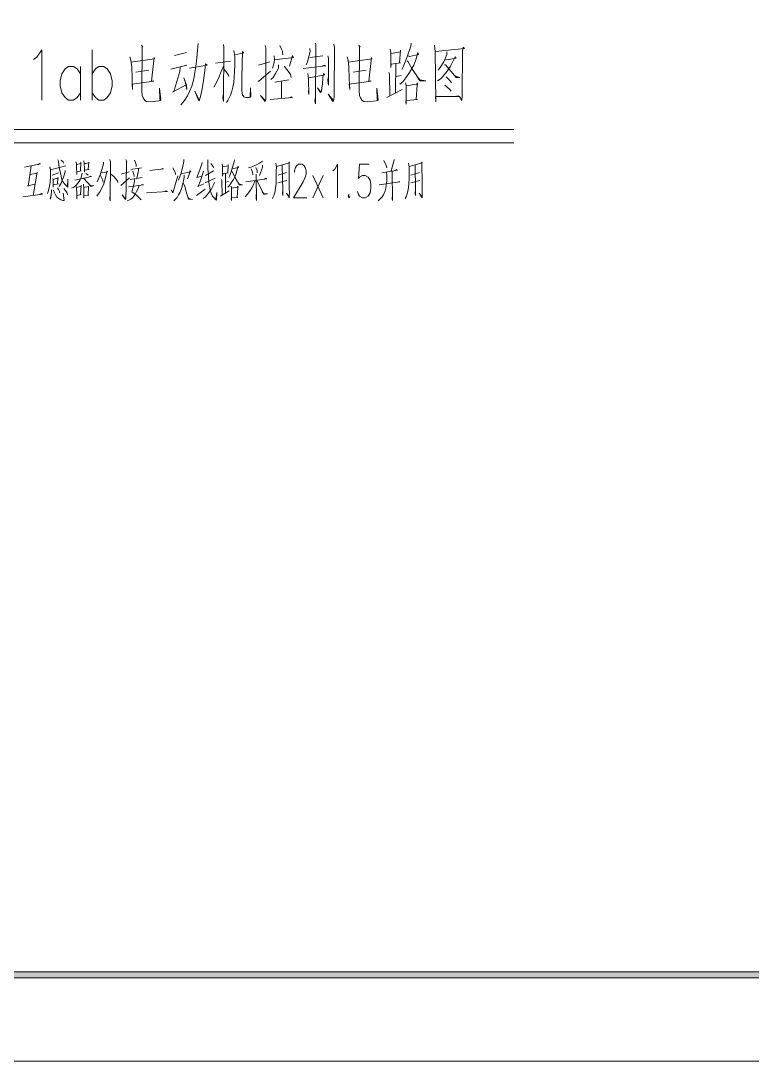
# Model space of a CAD drawing. Header units: millimetres. Extents: x 0 to 586, y 0 to 414.
# Drawn here: x 418.4 to 502, y 0 to 118.9 of the extents above; entities that cross this region are included whole.
import ezdxf

# ---------------------------------------------------------------- set-up
doc = ezdxf.new("R2010")
doc.units = ezdxf.units.MM

msp = doc.modelspace()

# ---------------------------------------------------------------- hatches: boundary and pattern name
h = msp.add_hatch(color=0)
h.dxf.hatch_style = 2
h.paths.add_polyline_path([(24.302861, 9.514417), (24.994306, 10.205861), (575.429944, 10.205861), (576.117861, 9.514417)])

# ---------------------------------------------------------------- linework, layer by layer
at = {"color": 0, "lineweight": 0}
for points in [[(0, 0), (585.632278, 0), (585.632278, 414.0835), (0, 414.0835)], [(24.302861, 9.514417), (24.994306, 10.205861), (575.429944, 10.205861), (576.117861, 9.514417)]]:
    msp.add_lwpolyline(points, close=True, dxfattribs=at)
for points in [[(419.854944, 114.465806), (420.235944, 114.737444), (420.810972, 115.555889), (420.810972, 109.82325)], [(426.543611, 109.82325), (426.543611, 115.555889)], [(432.209222, 116.095639), (432.367972, 115.873389), (432.286833, 115.929833), (432.286833, 114.589278), (432.248028, 111.961083), (432.248028, 110.899222), (432.286833, 110.338306), (432.406778, 110.059611), (432.562, 109.780917), (432.756028, 109.668028), (433.186417, 109.615111), (434.167139, 109.724472), (434.322361, 109.780917), (434.399972, 109.837361), (434.24475, 111.177917), (434.283556, 109.893806)], [(436.710667, 109.276444), (437.10225, 109.780917), (437.4515, 110.285389), (437.687861, 110.786333), (437.963028, 111.403694), (438.195861, 112.239778), (438.312278, 112.9665), (438.393417, 113.636778), (438.509833, 114.642194), (438.587444, 115.53825), (438.665056, 116.264972)], [(441.561361, 116.152083), (441.600167, 115.816944), (441.561361, 109.668028), (441.48375, 110.059611), (441.561361, 110.564083)], [(442.736111, 115.481806), (442.852528, 114.811528), (442.852528, 113.806111), (442.813722, 113.079389), (442.774917, 112.409111), (442.736111, 111.848194), (442.654972, 111.290806), (442.538556, 110.842778), (442.383333, 110.39475), (442.224583, 110.059611), (442.069361, 109.780917), (441.914139, 109.558667)], [(442.852528, 114.980861), (443.907333, 115.203111), (443.752111, 115.368917), (443.6745, 112.352667), (443.6745, 111.682389), (443.6745, 110.955667), (443.713306, 110.620528), (443.752111, 110.39475), (443.829722, 110.285389), (443.907333, 110.1725), (444.143694, 110.116056), (444.535278, 110.116056), (444.6905, 110.1725), (444.651694, 111.234361), (444.612889, 110.1725), (444.496472, 110.116056)], [(446.334444, 116.042722), (446.412056, 115.7605), (446.412056, 110.003167), (446.37325, 109.724472), (446.334444, 109.668028), (445.787639, 110.338306), (446.334444, 109.780917)], [(448.017194, 116.042722), (448.211222, 115.651139), (448.331167, 115.425361), (448.331167, 115.259556), (448.369972, 114.980861)], [(451.460306, 115.707583), (451.499111, 115.368917), (451.185139, 114.197694), (451.029917, 113.862556)], [(452.084722, 116.321417), (452.123528, 116.042722), (452.084722, 109.389333), (452.007111, 109.780917), (452.084722, 110.1725)], [(454.197861, 116.208528), (454.275472, 115.873389), (454.236667, 110.507639), (454.236667, 110.1725), (454.197861, 109.893806), (454.159056, 109.780917), (454.081444, 109.668028), (453.534639, 110.507639), (454.159056, 109.780917)], [(457.055361, 116.095639), (457.210583, 115.873389), (457.132972, 115.929833), (457.132972, 114.589278), (457.094167, 111.961083), (457.094167, 110.899222), (457.132972, 110.338306), (457.249389, 110.059611), (457.408139, 109.780917), (457.602167, 109.668028), (458.032556, 109.615111), (459.00975, 109.724472), (459.1685, 109.780917), (459.246111, 109.837361), (459.090889, 111.177917), (459.129694, 109.893806)], [(460.614889, 115.651139), (460.6925, 115.259556), (460.6925, 114.755083), (460.6925, 113.971917), (460.6925, 113.527417), (460.731306, 113.919), (461.789639, 114.084806), (461.712028, 114.084806), (461.789639, 115.53825), (461.789639, 115.425361), (461.789639, 115.316), (460.731306, 115.146667)], [(463.042, 116.321417), (463.003194, 115.986278), (462.611611, 114.867972), (462.37525, 114.254139), (462.061278, 113.527417), (461.944861, 113.301639)], [(465.701944, 116.095639), (465.779556, 115.368917), (465.857167, 109.615111), (465.818361, 110.228944), (468.59825, 110.228944), (468.400694, 110.285389), (468.009111, 110.228944)], [(465.818361, 115.368917), (469.10625, 115.707583), (468.989833, 115.873389), (468.908694, 115.368917), (468.869889, 110.338306), (468.831083, 109.780917), (468.559444, 110.228944)], [(467.109528, 115.316), (467.109528, 115.033778), (466.75675, 114.197694), (466.326361, 113.527417), (466.132333, 113.245194)], [(430.87925, 114.755083), (430.995667, 114.3635), (431.076806, 113.580333), (431.115611, 112.352667), (431.115611, 112.239778), (431.154417, 111.012111), (431.115611, 111.625944), (433.616806, 111.961083), (433.345167, 111.961083), (433.659139, 114.698639), (433.697944, 114.532833), (430.995667, 114.14125)], [(435.966306, 114.924417), (437.335083, 115.259556)], [(440.661778, 114.028361), (442.383333, 114.254139)], [(445.590083, 113.806111), (446.88125, 114.197694)], [(447.350444, 114.867972), (447.38925, 114.419944), (447.350444, 114.14125), (447.272833, 113.806111), (447.156417, 113.470972)], [(447.38925, 114.419944), (449.583528, 114.698639), (449.463583, 114.924417), (449.110806, 113.693222)], [(451.460306, 114.698639), (452.9455, 114.867972)], [(453.495833, 114.867972), (453.573444, 114.589278), (453.573444, 111.513056), (453.495833, 112.073972), (453.534639, 112.409111)], [(455.725389, 114.755083), (455.841806, 114.3635), (455.919417, 113.580333), (455.958222, 112.352667), (455.958222, 112.239778), (455.997028, 111.012111), (455.958222, 111.625944), (458.462944, 111.961083), (458.187778, 111.961083), (458.50175, 114.698639), (458.540556, 114.532833), (455.841806, 114.14125)], [(462.728028, 114.867972), (462.844444, 114.811528), (463.863972, 115.033778), (463.782833, 115.259556), (463.55, 114.419944), (463.313639, 113.806111), (463.119611, 113.414528), (462.844444, 112.9665), (462.414056, 112.352667), (462.061278, 111.904639), (461.750833, 111.625944)], [(462.572806, 114.307056), (462.689222, 114.197694), (463.158417, 113.358083), (463.588806, 112.687806), (463.941583, 112.130417), (464.058, 112.017528), (464.685944, 112.017528), (464.019194, 112.130417), (463.705222, 112.518472)], [(466.9155, 114.476389), (467.070722, 114.419944), (468.167861, 114.589278), (468.047917, 114.755083), (467.539917, 113.693222), (467.148333, 113.135833), (466.795556, 112.687806), (466.446306, 112.296222), (466.054722, 112.017528)], [(425.206583, 112.828917), (424.825583, 113.372194), (424.441056, 113.647361), (423.869556, 113.647361), (423.485028, 113.372194), (423.104028, 112.828917), (422.913528, 112.006944), (422.913528, 111.463667), (423.104028, 110.641694), (423.485028, 110.098417), (423.869556, 109.82325), (424.441056, 109.82325), (424.825583, 110.098417), (425.206583, 110.641694)], [(425.206583, 113.647361), (425.206583, 109.82325)], [(426.543611, 112.828917), (426.924611, 113.372194), (427.309139, 113.647361), (427.880639, 113.647361), (428.265167, 113.372194), (428.646167, 112.828917), (428.836667, 112.006944), (428.836667, 111.463667), (428.646167, 110.641694), (428.265167, 110.098417), (427.880639, 109.82325), (427.309139, 109.82325), (426.924611, 110.098417), (426.543611, 110.641694)], [(431.546, 113.022944), (433.031194, 113.245194)], [(435.535917, 113.358083), (437.373889, 113.806111)], [(436.629528, 113.527417), (436.590722, 113.079389), (435.888694, 110.786333), (435.729944, 110.729889), (437.296278, 111.5695), (437.021111, 112.352667), (437.335083, 111.513056), (437.373889, 111.012111), (437.218667, 111.738833)], [(437.687861, 113.470972), (439.723389, 113.806111), (439.525833, 113.971917), (439.448222, 113.192278), (439.293, 112.073972), (439.13425, 111.121472), (438.979028, 110.39475), (438.823806, 109.837361), (438.742667, 109.724472), (438.312278, 110.842778), (438.781472, 109.837361)], [(441.561361, 113.693222), (441.325, 113.079389), (441.053361, 112.409111), (440.817, 111.904639), (440.622972, 111.5695), (440.464222, 111.290806)], [(441.561361, 113.414528), (442.108167, 112.74425), (442.185778, 112.518472)], [(445.512472, 111.961083), (445.628889, 111.961083), (446.958861, 113.135833)], [(447.861972, 113.862556), (447.861972, 113.470972), (447.509194, 112.853611), (447.234028, 112.409111), (447.001194, 112.183333)], [(448.525194, 113.636778), (448.564, 113.636778), (449.072, 112.9665), (449.23075, 112.74425), (449.308361, 112.409111)], [(450.677139, 113.414528), (453.259472, 113.749667), (453.220667, 113.749667), (453.065444, 113.806111), (452.867889, 113.693222)], [(456.388611, 113.022944), (457.877333, 113.245194)], [(460.459667, 112.9665), (460.537278, 112.74425), (460.576083, 110.338306)], [(461.281639, 113.971917), (461.242833, 110.676972)], [(466.837889, 113.862556), (466.954306, 113.862556), (468.167861, 112.409111), (468.59825, 112.409111), (468.167861, 112.518472), (467.970306, 112.631361)], [(447.431583, 111.848194), (449.033194, 112.130417)], [(448.211222, 111.904639), (448.211222, 110.003167)], [(451.223944, 112.853611), (451.305083, 112.239778), (451.305083, 112.130417), (451.343889, 110.451194), (451.305083, 110.786333), (451.343889, 111.065028)], [(451.343889, 112.352667), (453.143056, 112.687806), (453.023111, 112.853611), (452.9455, 112.409111), (452.906694, 111.682389), (452.829083, 111.177917), (452.790278, 110.842778), (452.673861, 110.676972), (452.321083, 111.234361), (452.712667, 110.729889)], [(461.281639, 112.518472), (461.86725, 112.631361)], [(462.37525, 111.79175), (462.452861, 111.513056), (462.452861, 109.332889), (462.414056, 109.615111), (462.452861, 109.780917), (463.744028, 109.893806), (463.588806, 109.893806), (463.705222, 111.5695), (463.705222, 111.79175), (463.782833, 111.625944), (463.588806, 111.625944), (462.491667, 111.456611)], [(467.031917, 112.465556), (467.462306, 112.073972), (467.656333, 111.79175)], [(460.262111, 110.116056), (461.983667, 111.012111)], [(466.876694, 111.513056), (467.384694, 111.121472), (467.617528, 110.842778)], [(446.920056, 109.893806), (449.463583, 110.116056), (449.308361, 110.1725), (449.072, 110.059611)], [(398.190861, 106.447167), (474.782444, 106.447167)], [(398.190861, 104.944333), (474.782444, 104.944333)], [(418.824833, 102.167972), (420.634583, 102.541917), (420.546389, 102.577194), (420.345306, 102.429028)], [(419.586833, 102.280861), (419.227, 99.970167), (419.181139, 100.008972), (420.056028, 100.192417)], [(421.463611, 99.151722), (421.5765, 99.486861), (421.685861, 99.970167), (421.752889, 100.453472), (421.777583, 101.088472), (421.79875, 101.75875), (421.79875, 101.832833), (421.731722, 102.206778), (421.79875, 101.832833), (423.566167, 102.319667)], [(422.62425, 102.989944), (422.691278, 102.83825), (422.804167, 102.093889), (422.962917, 101.349528), (423.051111, 100.9015), (423.185167, 100.566361), (423.38625, 100.231222), (423.587333, 100.04425), (423.788417, 99.857278), (423.76725, 100.788611), (423.742556, 99.931361)], [(423.029944, 102.951139), (423.231028, 102.764167), (423.273361, 102.616)], [(424.705639, 102.764167), (424.7515, 102.541917), (424.772667, 102.242056), (424.793833, 101.310722), (424.793833, 101.610583), (425.308889, 101.719944), (425.220694, 101.719944), (425.263028, 102.728889), (425.263028, 102.577194), (424.7515, 102.467833)], [(425.598167, 102.877056), (425.644028, 102.577194), (425.665194, 102.019806), (425.665194, 101.571778), (425.665194, 101.797556), (426.201417, 101.871639), (426.113222, 101.871639), (426.18025, 102.728889), (426.18025, 102.654806), (425.644028, 102.541917)], [(427.855944, 102.728889), (427.855944, 102.541917), (427.679556, 101.871639), (427.499639, 101.384806), (427.298556, 100.827417), (427.118639, 100.492278)], [(428.572083, 103.025222), (428.663806, 102.728889), (428.639111, 102.83825), (428.617944, 98.294472), (428.572083, 98.590806), (428.617944, 99.038833)], [(430.406528, 103.025222), (430.519417, 102.802972), (430.473556, 102.877056), (430.427694, 99.857278), (430.406528, 98.629611), (430.406528, 98.516722), (430.385361, 98.442639), (429.983194, 99.000028), (430.385361, 98.481444)], [(431.390778, 102.951139), (431.570694, 102.467833), (431.591861, 102.242056)], [(437.045806, 103.025222), (437.024639, 102.802972), (436.869417, 102.058611), (436.6895, 101.349528), (436.555444, 100.975583), (436.421389, 100.67925)], [(439.127194, 102.690083), (439.1025, 102.503111), (438.746194, 101.5365), (438.523944, 100.975583), (439.127194, 101.12375)], [(439.772778, 102.989944), (439.797472, 102.802972), (439.797472, 101.945722), (439.839806, 101.310722), (439.8645, 100.940306), (439.906833, 100.527556), (439.952694, 100.157139), (439.998556, 99.783194), (440.065583, 99.486861), (440.174944, 99.187), (440.333694, 98.851861), (440.488917, 98.629611), (440.647667, 98.442639), (440.757028, 98.368556), (440.802889, 99.261083), (440.714694, 98.403833)], [(440.446583, 102.093889), (440.379556, 102.242056), (440.132611, 102.577194)], [(441.427306, 102.541917), (441.473167, 102.280861), (441.473167, 101.945722), (441.473167, 101.423611), (441.473167, 101.12375), (441.494333, 101.384806), (442.101111, 101.497694), (442.05525, 101.497694), (442.101111, 102.467833), (442.101111, 102.39375), (442.101111, 102.319667), (441.494333, 102.206778)], [(442.637333, 102.019806), (442.704361, 101.981), (443.282917, 102.132694), (443.240583, 102.280861), (443.106528, 101.719944), (442.972472, 101.310722), (442.859583, 101.049667), (442.704361, 100.753333), (442.457417, 100.344111), (442.256333, 100.04425), (442.076417, 99.857278)], [(442.813722, 102.989944), (442.792556, 102.764167), (442.570306, 102.019806), (442.43625, 101.610583), (442.256333, 101.12375), (442.189306, 100.975583)], [(446.013417, 102.83825), (445.678278, 102.616), (445.364306, 102.429028), (445.096194, 102.319667), (444.803389, 102.206778), (444.602306, 102.132694), (444.447083, 102.058611)], [(446.034583, 102.39375), (446.034583, 102.132694), (445.921694, 101.797556), (445.787639, 101.497694), (445.678278, 101.201361)], [(447.555056, 102.616), (447.622083, 102.167972), (447.600917, 101.719944), (447.600917, 100.940306), (447.576222, 100.231222), (447.533889, 99.822), (447.466861, 99.412778), (447.353972, 99.000028), (447.265778, 98.777778), (447.174056, 98.590806)], [(447.622083, 102.242056), (449.121389, 102.654806), (449.075528, 102.764167), (449.075528, 102.206778), (449.096694, 100.67925), (449.096694, 99.896083), (449.096694, 99.783194), (449.121389, 99.225806), (449.096694, 98.851861), (449.096694, 98.664889), (448.761556, 99.187), (449.075528, 98.777778)], [(448.292361, 102.39375), (448.338222, 99.448056), (448.338222, 98.925944), (448.313528, 99.151722), (448.338222, 99.596222)], [(449.699944, 101.56825), (449.699944, 101.751694), (449.809306, 102.115056), (449.918667, 102.2985), (450.133861, 102.478417), (450.571306, 102.478417), (450.790028, 102.2985), (450.899389, 102.115056), (451.00875, 101.751694), (451.00875, 101.388333), (450.899389, 101.024972), (450.680667, 100.478167), (449.590583, 98.657833), (451.118111, 98.657833)], [(454.067333, 101.751694), (454.286056, 101.935139), (454.614139, 102.478417), (454.614139, 98.657833)], [(458.216, 102.478417), (457.125917, 102.478417), (457.016556, 100.841528), (457.125917, 101.024972), (457.454, 101.204889), (457.778556, 101.204889), (458.106639, 101.024972), (458.325361, 100.658083), (458.434722, 100.114806), (458.434722, 99.747917), (458.325361, 99.204639), (458.106639, 98.841278), (457.778556, 98.657833), (457.454, 98.657833), (457.125917, 98.841278), (457.016556, 99.021194), (456.907194, 99.384556)], [(460.230361, 102.093889), (460.1845, 102.354944), (459.916389, 102.915861)], [(461.080556, 103.025222), (461.059389, 102.83825), (460.72425, 101.719944)], [(462.735083, 102.616), (462.802111, 102.167972), (462.780944, 101.719944), (462.780944, 100.940306), (462.75625, 100.231222), (462.713917, 99.822), (462.646889, 99.412778), (462.534, 99.000028), (462.445806, 98.777778), (462.354083, 98.590806)], [(462.802111, 102.242056), (464.301417, 102.654806), (464.255556, 102.764167), (464.255556, 102.206778), (464.276722, 100.67925), (464.276722, 99.896083), (464.276722, 99.783194), (464.301417, 99.225806), (464.276722, 98.851861), (464.276722, 98.664889), (463.941583, 99.187), (464.255556, 98.777778)], [(463.472389, 102.39375), (463.51825, 99.448056), (463.51825, 98.925944), (463.493556, 99.151722), (463.51825, 99.596222)], [(419.473944, 101.310722), (420.278278, 101.462417), (420.257111, 101.571778), (419.83025, 98.925944)], [(421.978667, 101.236639), (422.715972, 101.497694)], [(423.474444, 101.75875), (423.453278, 101.610583), (423.298056, 101.014389), (423.139306, 100.67925), (423.00525, 100.305306), (422.804167, 99.931361)], [(425.421778, 101.462417), (425.287722, 100.975583), (425.153667, 100.640444), (424.952583, 100.344111), (424.726806, 100.083056), (424.458694, 99.857278), (424.21175, 99.747917)], [(424.571583, 100.67925), (426.494222, 101.088472), (426.406028, 101.12375), (426.226111, 101.049667)], [(425.823944, 101.423611), (426.025028, 101.310722), (426.092056, 101.236639)], [(427.679556, 101.5365), (427.746583, 101.497694), (428.261639, 101.610583), (428.303972, 101.684667), (428.236944, 101.610583), (428.060556, 100.788611), (427.880639, 100.231222), (427.679556, 99.747917), (427.453778, 99.335167), (427.432611, 99.335167), (427.185667, 98.96475), (427.097472, 98.851861)], [(427.499639, 101.201361), (427.654861, 100.9015), (427.76775, 100.67925), (427.813611, 100.453472)], [(428.663806, 101.384806), (429.041278, 101.088472), (429.443444, 100.605167), (429.489306, 100.418194)], [(429.891472, 101.349528), (430.787528, 101.610583)], [(430.963917, 101.871639), (432.195111, 102.093889)], [(431.210861, 101.684667), (431.32375, 101.310722), (431.344917, 101.088472)], [(431.838806, 101.981), (431.838806, 101.75875), (431.658889, 100.9015)], [(433.1335, 101.75875), (434.699833, 101.945722), (434.586944, 101.981), (434.452889, 101.906917)], [(435.592361, 99.560944), (435.772278, 99.225806), (436.354361, 101.162556)], [(436.08625, 101.310722), (436.061556, 101.571778), (435.793444, 102.093889)], [(437.0705, 101.236639), (437.0705, 100.975583), (437.003472, 100.605167), (436.890583, 100.118333), (436.756528, 99.709111), (436.622472, 99.299889), (436.442556, 99.000028), (436.262639, 98.703694), (436.061556, 98.442639), (435.906333, 98.294472)], [(436.710667, 101.384806), (436.735361, 101.384806), (437.850139, 101.610583), (437.761944, 101.75875), (437.649056, 101.310722), (437.447972, 100.827417)], [(439.282417, 101.684667), (438.947278, 100.605167), (438.679167, 99.970167), (438.633306, 99.931361), (439.328278, 100.231222)], [(439.504667, 101.201361), (440.446583, 101.719944)], [(441.808306, 101.423611), (441.787139, 99.225806)], [(442.545611, 101.645861), (442.612639, 101.571778), (442.88075, 101.014389), (443.127694, 100.566361), (443.328778, 100.192417), (443.395806, 100.118333), (443.755639, 100.118333), (443.374639, 100.192417), (443.194722, 100.453472)], [(444.736361, 101.945722), (444.895111, 101.571778), (444.916278, 101.275444)], [(445.272583, 102.132694), (445.410167, 101.75875), (445.431333, 101.497694)], [(445.297278, 101.349528), (445.318444, 101.162556), (445.339611, 98.32975), (445.297278, 98.590806), (445.318444, 99.038833)], [(448.782722, 101.5365), (447.823167, 101.236639)], [(451.774278, 98.657833), (452.973722, 101.204889)], [(452.973722, 98.657833), (451.774278, 101.204889)], [(460.209194, 101.5365), (460.230361, 101.236639), (460.230361, 100.566361), (460.1845, 100.118333), (460.117472, 99.747917), (460.050444, 99.448056), (459.941083, 99.187), (459.849361, 99.000028), (459.694139, 98.777778), (459.538917, 98.590806), (459.404861, 98.442639), (459.270806, 98.294472)], [(459.672972, 101.497694), (460.812444, 101.684667), (461.461556, 101.797556), (461.3275, 101.871639), (461.3275, 101.832833), (461.193444, 101.75875)], [(460.858306, 101.684667), (460.900639, 98.32975), (460.858306, 98.516722), (460.879472, 99.000028)], [(463.96275, 101.5365), (463.003194, 101.236639)], [(422.045694, 100.866222), (422.088028, 100.714528), (422.112722, 100.04425), (422.112722, 99.857278)], [(422.112722, 100.118333), (422.715972, 100.231222), (422.603083, 100.192417), (422.648944, 100.975583), (422.648944, 100.9015), (422.715972, 100.940306), (422.112722, 100.753333)], [(424.705639, 100.008972), (424.7515, 99.783194), (424.793833, 99.187), (424.793833, 99.077639), (424.793833, 98.516722), (424.793833, 98.925944), (425.308889, 99.038833), (425.220694, 99.000028), (425.287722, 100.083056), (425.308889, 99.970167), (424.7515, 99.822)], [(425.555833, 100.192417), (425.598167, 99.857278), (425.622861, 98.629611), (425.622861, 98.890667), (426.18025, 98.96475), (426.092056, 98.96475), (426.134389, 99.931361), (426.18025, 99.931361), (425.577, 99.822)], [(425.622861, 100.866222), (426.448361, 99.931361), (426.762333, 100.04425), (426.448361, 100.008972), (426.226111, 100.157139)], [(429.849139, 100.04425), (430.808694, 100.940306)], [(431.881139, 100.008972), (431.838806, 99.783194), (431.637722, 99.373972), (431.433111, 99.000028), (431.210861, 98.703694), (430.963917, 98.481444), (430.762833, 98.368556), (430.56175, 98.294472)], [(430.695806, 99.896083), (431.366083, 99.970167), (431.838806, 100.04425), (432.417361, 100.118333), (432.350333, 100.157139), (432.195111, 100.118333)], [(430.921583, 100.753333), (432.283306, 100.975583)], [(431.411944, 100.753333), (431.411944, 100.566361), (431.299056, 100.008972), (431.097972, 99.335167), (431.366083, 99.151722), (431.613028, 98.96475), (431.927, 98.664889), (432.14925, 98.403833)], [(436.957611, 100.379389), (437.137528, 99.931361), (437.380944, 99.112917), (437.582028, 98.481444), (438.030056, 98.442639), (437.606722, 98.590806), (437.447972, 98.851861)], [(440.534778, 100.418194), (440.513611, 100.270028), (440.333694, 99.896083), (440.153778, 99.596222), (439.952694, 99.299889), (439.70575, 99.000028), (439.462333, 98.738972), (439.26125, 98.555528)], [(439.462333, 100.379389), (440.622972, 100.9015)], [(441.339111, 100.753333), (441.384972, 100.605167), (441.406139, 99.000028)], [(441.808306, 100.453472), (442.143444, 100.527556)], [(442.43625, 99.970167), (442.478583, 99.783194), (442.478583, 98.32975), (442.457417, 98.516722), (442.478583, 98.629611), (443.215889, 98.703694), (443.127694, 98.703694), (443.194722, 99.822), (443.194722, 99.970167), (443.240583, 99.857278), (443.127694, 99.857278), (442.503278, 99.747917)], [(445.138528, 100.605167), (444.962139, 100.04425), (444.828083, 99.783194), (444.627, 99.486861), (444.447083, 99.225806), (444.291861, 99.038833), (444.066083, 98.777778)], [(444.133111, 100.492278), (446.524944, 100.827417), (446.415583, 100.9015), (446.256833, 100.788611)], [(445.431333, 100.605167), (446.168639, 99.038833), (446.591972, 99.112917), (446.168639, 99.112917), (445.988722, 99.373972)], [(447.802, 100.344111), (448.828583, 100.640444)], [(459.380167, 100.118333), (461.750833, 100.492278), (461.637944, 100.527556), (461.461556, 100.453472)], [(462.982028, 100.344111), (464.008611, 100.640444)], [(418.644917, 98.777778), (420.881528, 99.077639), (420.768639, 99.151722), (420.525222, 99.038833)], [(421.911639, 99.560944), (421.911639, 99.299889), (421.886944, 99.038833), (421.844611, 98.703694), (421.752889, 98.481444), (421.886944, 99.000028)], [(422.133889, 99.522139), (422.246778, 99.225806), (422.380833, 99.000028), (422.536056, 98.738972), (422.737139, 98.555528), (422.962917, 98.403833), (423.00525, 98.403833), (423.206333, 98.32975), (423.365083, 98.32975), (423.231028, 99.187)], [(422.581917, 99.783194), (422.691278, 99.596222), (422.828861, 99.373972), (422.871194, 99.225806)], [(423.319222, 99.709111), (423.499139, 99.486861), (423.654361, 99.261083), (423.700222, 99.151722), (423.742556, 99.000028)], [(432.777194, 99.225806), (435.169028, 99.373972)], [(434.900917, 99.373972), (435.034972, 99.448056), (435.147861, 99.373972)], [(438.49925, 98.925944), (439.4835, 99.635028)], [(441.226222, 98.851861), (442.210472, 99.448056)], [(455.922944, 99.021194), (455.813583, 98.841278), (455.922944, 98.657833), (456.032306, 98.841278)]]:
    msp.add_lwpolyline(points, dxfattribs=at)

doc.saveas('drawing.dxf')
